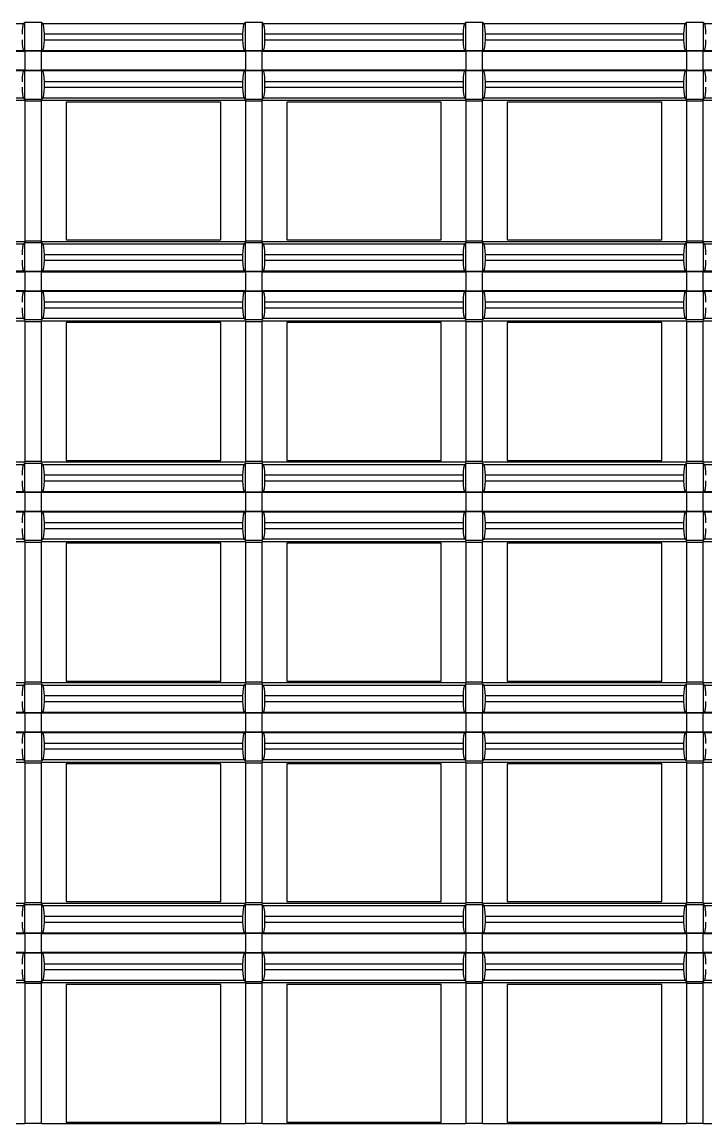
# Model space of a CAD drawing. Header units: inches. Extents: x 0 to 653, y 0 to 346.
# Drawn here: x 51.72 to 64.12, y 260.1 to 280.08 of the extents above; entities that cross this region are included whole.
import ezdxf

# ---------------------------------------------------------------- set-up
doc = ezdxf.new("R2010")
doc.units = ezdxf.units.IN
doc.header["$LTSCALE"] = 35.925693
doc.header["$MEASUREMENT"] = 0
doc.layers.add('2', color=7, linetype='CONTINUOUS')

msp = doc.modelspace()

# ---------------------------------------------------------------- linework, layer by layer
at = {"layer": '2', "color": 132, "linetype": 'Continuous', "true_color": 0x00cccc}
for p, q in [((48.096, 280.058), (51.749, 280.058)), ((51.773, 280.082), (51.749, 280.058)), ((51.773, 279.558), (51.773, 280.082)), ((51.773, 280.082), (52.073, 280.082)), ((52.073, 280.082), (52.073, 279.558)), ((52.096, 280.058), (52.073, 280.082)), ((52.096, 280.058), (55.749, 280.058)), ((55.773, 280.082), (55.749, 280.058)), ((55.773, 279.558), (55.773, 280.082)), ((55.773, 280.082), (56.073, 280.082)), ((56.073, 280.082), (56.073, 279.558)), ((56.096, 280.058), (56.073, 280.082)), ((56.096, 280.058), (59.749, 280.058)), ((59.772, 280.082), (59.749, 280.058)), ((59.772, 279.558), (59.772, 280.082)), ((59.772, 280.082), (60.072, 280.082)), ((60.072, 280.082), (60.072, 279.558)), ((60.096, 280.058), (60.072, 280.082)), ((60.096, 280.058), (63.749, 280.058)), ((63.772, 280.082), (63.749, 280.058)), ((63.772, 279.558), (63.772, 280.082)), ((63.772, 280.082), (64.072, 280.082)), ((64.072, 280.082), (64.072, 279.558)), ((64.096, 280.058), (64.072, 280.082)), ((64.096, 280.058), (67.749, 280.058)), ((52.125, 279.762), (52.125, 279.861)), ((55.72, 279.861), (52.125, 279.861)), ((52.125, 279.762), (55.72, 279.762)), ((55.72, 279.861), (55.72, 279.762)), ((56.125, 279.762), (56.125, 279.861)), ((59.72, 279.861), (56.125, 279.861)), ((56.125, 279.762), (59.72, 279.762)), ((59.72, 279.861), (59.72, 279.762)), ((60.125, 279.762), (60.125, 279.861)), ((63.72, 279.861), (60.125, 279.861)), ((60.125, 279.762), (63.72, 279.762)), ((63.72, 279.861), (63.72, 279.762)), ((48.073, 279.555), (51.773, 279.555)), ((51.754, 279.562), (48.091, 279.562)), ((51.754, 279.562), (51.773, 279.558)), ((52.073, 279.558), (51.773, 279.558)), ((51.773, 279.555), (51.773, 279.207)), ((52.073, 279.551), (51.773, 279.551)), ((52.073, 279.558), (52.091, 279.562)), ((52.073, 279.207), (52.073, 279.555)), ((52.073, 279.555), (55.773, 279.555)), ((55.754, 279.562), (52.091, 279.562)), ((55.754, 279.562), (55.773, 279.558)), ((56.073, 279.558), (55.773, 279.558)), ((55.773, 279.555), (55.773, 279.207)), ((56.073, 279.551), (55.773, 279.551)), ((56.073, 279.558), (56.091, 279.562)), ((56.073, 279.207), (56.073, 279.555)), ((56.073, 279.555), (59.772, 279.555)), ((59.754, 279.562), (56.091, 279.562)), ((59.754, 279.562), (59.772, 279.558)), ((60.072, 279.558), (59.772, 279.558)), ((59.772, 279.555), (59.772, 279.207)), ((60.072, 279.551), (59.772, 279.551)), ((60.072, 279.558), (60.091, 279.562)), ((60.072, 279.207), (60.072, 279.555)), ((60.072, 279.555), (63.772, 279.555)), ((63.754, 279.562), (60.091, 279.562)), ((63.754, 279.562), (63.772, 279.558)), ((64.072, 279.558), (63.772, 279.558)), ((63.772, 279.555), (63.772, 279.207)), ((64.072, 279.551), (63.772, 279.551)), ((64.072, 279.558), (64.091, 279.562)), ((64.072, 279.207), (64.072, 279.555)), ((64.072, 279.555), (67.772, 279.555)), ((67.754, 279.562), (64.091, 279.562)), ((51.773, 279.207), (48.073, 279.207)), ((48.091, 279.2), (51.754, 279.2)), ((51.773, 279.203), (51.754, 279.2)), ((51.773, 279.21), (52.073, 279.21)), ((51.773, 278.68), (51.773, 279.203)), ((51.773, 279.203), (52.073, 279.203)), ((55.773, 279.207), (52.073, 279.207)), ((52.073, 279.203), (52.073, 278.68)), ((52.091, 279.2), (52.073, 279.203)), ((52.091, 279.2), (55.754, 279.2)), ((55.773, 279.203), (55.754, 279.2)), ((55.773, 279.21), (56.073, 279.21)), ((55.773, 278.68), (55.773, 279.203)), ((55.773, 279.203), (56.073, 279.203)), ((59.772, 279.207), (56.073, 279.207)), ((56.073, 279.203), (56.073, 278.68)), ((56.091, 279.2), (56.073, 279.203)), ((56.091, 279.2), (59.754, 279.2)), ((59.772, 279.203), (59.754, 279.2)), ((59.772, 279.21), (60.072, 279.21)), ((59.772, 278.68), (59.772, 279.203)), ((59.772, 279.203), (60.072, 279.203)), ((63.772, 279.207), (60.072, 279.207)), ((60.072, 279.203), (60.072, 278.68)), ((60.091, 279.2), (60.072, 279.203)), ((60.091, 279.2), (63.754, 279.2)), ((63.772, 279.203), (63.754, 279.2)), ((63.772, 279.21), (64.072, 279.21)), ((63.772, 278.68), (63.772, 279.203)), ((63.772, 279.203), (64.072, 279.203)), ((67.772, 279.207), (64.072, 279.207)), ((64.072, 279.203), (64.072, 278.68)), ((64.091, 279.2), (64.072, 279.203)), ((64.091, 279.2), (67.754, 279.2)), ((52.125, 278.9), (52.125, 279)), ((55.72, 279), (52.125, 279)), ((55.72, 279), (55.72, 278.9)), ((56.125, 278.9), (56.125, 279)), ((59.72, 279), (56.125, 279)), ((59.72, 279), (59.72, 278.9)), ((60.125, 278.9), (60.125, 279)), ((63.72, 279), (60.125, 279)), ((63.72, 279), (63.72, 278.9)), ((52.125, 278.9), (55.72, 278.9)), ((56.125, 278.9), (59.72, 278.9)), ((60.125, 278.9), (63.72, 278.9)), ((48.073, 278.662), (51.773, 278.662)), ((51.749, 278.703), (48.096, 278.703)), ((51.749, 278.703), (51.773, 278.68)), ((52.073, 278.68), (51.773, 278.68)), ((51.773, 278.662), (51.773, 276.099)), ((52.073, 278.644), (51.773, 278.644)), ((52.073, 278.68), (52.096, 278.703)), ((52.073, 276.099), (52.073, 278.662)), ((52.073, 278.662), (55.773, 278.662)), ((55.749, 278.703), (52.096, 278.703)), ((52.523, 278.631), (52.523, 276.131)), ((55.323, 278.631), (52.523, 278.631)), ((55.323, 276.131), (55.323, 278.631)), ((55.749, 278.703), (55.773, 278.68)), ((56.073, 278.68), (55.773, 278.68)), ((55.773, 278.662), (55.773, 276.099)), ((56.073, 278.644), (55.773, 278.644)), ((56.073, 278.68), (56.096, 278.703)), ((56.073, 276.099), (56.073, 278.662)), ((56.073, 278.662), (59.772, 278.662)), ((59.749, 278.703), (56.096, 278.703)), ((56.522, 278.631), (56.522, 276.131)), ((59.322, 278.631), (56.522, 278.631)), ((59.322, 276.131), (59.322, 278.631)), ((59.749, 278.703), (59.772, 278.68)), ((60.072, 278.68), (59.772, 278.68)), ((59.772, 278.662), (59.772, 276.099)), ((60.072, 278.644), (59.772, 278.644)), ((60.072, 278.68), (60.096, 278.703)), ((60.072, 276.099), (60.072, 278.662)), ((60.072, 278.662), (63.772, 278.662)), ((63.749, 278.703), (60.096, 278.703)), ((60.522, 278.631), (60.522, 276.131)), ((63.322, 278.631), (60.522, 278.631)), ((63.322, 276.131), (63.322, 278.631)), ((63.749, 278.703), (63.772, 278.68)), ((64.072, 278.68), (63.772, 278.68)), ((63.772, 278.662), (63.772, 276.099)), ((64.072, 278.644), (63.772, 278.644)), ((64.072, 278.68), (64.096, 278.703)), ((64.072, 276.099), (64.072, 278.662)), ((64.072, 278.662), (67.772, 278.662)), ((67.749, 278.703), (64.096, 278.703)), ((51.773, 276.099), (48.073, 276.099)), ((48.096, 276.059), (51.749, 276.059)), ((51.773, 276.082), (51.749, 276.059)), ((51.773, 276.117), (52.073, 276.117)), ((51.773, 275.558), (51.773, 276.082)), ((51.773, 276.082), (52.073, 276.082)), ((55.773, 276.099), (52.073, 276.099)), ((52.073, 276.082), (52.073, 275.558)), ((52.096, 276.059), (52.073, 276.082)), ((52.096, 276.059), (55.749, 276.059)), ((52.523, 276.131), (55.323, 276.131)), ((55.773, 276.082), (55.749, 276.059)), ((55.773, 276.117), (56.073, 276.117)), ((55.773, 275.558), (55.773, 276.082)), ((55.773, 276.082), (56.073, 276.082)), ((59.772, 276.099), (56.073, 276.099)), ((56.073, 276.082), (56.073, 275.558)), ((56.096, 276.059), (56.073, 276.082)), ((56.096, 276.059), (59.749, 276.059)), ((56.522, 276.131), (59.322, 276.131)), ((59.772, 276.082), (59.749, 276.059)), ((59.772, 276.117), (60.072, 276.117)), ((59.772, 275.558), (59.772, 276.082)), ((59.772, 276.082), (60.072, 276.082)), ((63.772, 276.099), (60.072, 276.099)), ((60.072, 276.082), (60.072, 275.558)), ((60.096, 276.059), (60.072, 276.082)), ((60.096, 276.059), (63.749, 276.059)), ((60.522, 276.131), (63.322, 276.131)), ((63.772, 276.082), (63.749, 276.059)), ((63.772, 276.117), (64.072, 276.117)), ((63.772, 275.558), (63.772, 276.082)), ((63.772, 276.082), (64.072, 276.082)), ((67.772, 276.099), (64.072, 276.099)), ((64.072, 276.082), (64.072, 275.558)), ((64.096, 276.059), (64.072, 276.082)), ((64.096, 276.059), (67.749, 276.059)), ((52.125, 275.762), (52.125, 275.862)), ((55.72, 275.862), (52.125, 275.862)), ((52.125, 275.762), (55.72, 275.762)), ((55.72, 275.862), (55.72, 275.762)), ((56.125, 275.762), (56.125, 275.862)), ((59.72, 275.862), (56.125, 275.862)), ((56.125, 275.762), (59.72, 275.762)), ((59.72, 275.862), (59.72, 275.762)), ((60.125, 275.762), (60.125, 275.862)), ((63.72, 275.862), (60.125, 275.862)), ((60.125, 275.762), (63.72, 275.762)), ((63.72, 275.862), (63.72, 275.762)), ((48.073, 275.555), (51.773, 275.555)), ((51.754, 275.562), (48.091, 275.562)), ((51.754, 275.562), (51.773, 275.558)), ((52.073, 275.558), (51.773, 275.558)), ((51.773, 275.555), (51.773, 275.207)), ((52.073, 275.558), (52.091, 275.562)), ((52.073, 275.207), (52.073, 275.555)), ((52.073, 275.555), (55.773, 275.555)), ((55.754, 275.562), (52.091, 275.562)), ((55.754, 275.562), (55.773, 275.558)), ((56.073, 275.558), (55.773, 275.558)), ((55.773, 275.555), (55.773, 275.207)), ((56.073, 275.558), (56.091, 275.562)), ((56.073, 275.207), (56.073, 275.555)), ((56.073, 275.555), (59.772, 275.555)), ((59.754, 275.562), (56.091, 275.562)), ((59.754, 275.562), (59.772, 275.558)), ((60.072, 275.558), (59.772, 275.558)), ((59.772, 275.555), (59.772, 275.207)), ((60.072, 275.558), (60.091, 275.562)), ((60.072, 275.207), (60.072, 275.555)), ((60.072, 275.555), (63.772, 275.555)), ((63.754, 275.562), (60.091, 275.562)), ((63.754, 275.562), (63.772, 275.558)), ((64.072, 275.558), (63.772, 275.558)), ((63.772, 275.555), (63.772, 275.207)), ((64.072, 275.558), (64.091, 275.562)), ((64.072, 275.207), (64.072, 275.555)), ((64.072, 275.555), (67.772, 275.555)), ((67.754, 275.562), (64.091, 275.562)), ((52.073, 275.551), (51.773, 275.551)), ((56.073, 275.551), (55.773, 275.551)), ((60.072, 275.551), (59.772, 275.551)), ((64.072, 275.551), (63.772, 275.551)), ((51.773, 275.207), (48.073, 275.207)), ((48.091, 275.2), (51.754, 275.2)), ((51.773, 275.203), (51.754, 275.2)), ((51.773, 275.21), (52.073, 275.21)), ((51.773, 274.68), (51.773, 275.203)), ((51.773, 275.203), (52.073, 275.203)), ((55.773, 275.207), (52.073, 275.207)), ((52.073, 275.203), (52.073, 274.68)), ((52.091, 275.2), (52.073, 275.203)), ((52.091, 275.2), (55.754, 275.2)), ((55.773, 275.203), (55.754, 275.2)), ((55.773, 275.21), (56.073, 275.21)), ((55.773, 274.68), (55.773, 275.203)), ((55.773, 275.203), (56.073, 275.203)), ((59.772, 275.207), (56.073, 275.207)), ((56.073, 275.203), (56.073, 274.68)), ((56.091, 275.2), (56.073, 275.203)), ((56.091, 275.2), (59.754, 275.2)), ((59.772, 275.203), (59.754, 275.2)), ((59.772, 275.21), (60.072, 275.21)), ((59.772, 274.68), (59.772, 275.203)), ((59.772, 275.203), (60.072, 275.203)), ((63.772, 275.207), (60.072, 275.207)), ((60.072, 275.203), (60.072, 274.68)), ((60.091, 275.2), (60.072, 275.203)), ((60.091, 275.2), (63.754, 275.2)), ((63.772, 275.203), (63.754, 275.2)), ((63.772, 275.21), (64.072, 275.21)), ((63.772, 274.68), (63.772, 275.203)), ((63.772, 275.203), (64.072, 275.203)), ((67.772, 275.207), (64.072, 275.207)), ((64.072, 275.203), (64.072, 274.68)), ((64.091, 275.2), (64.072, 275.203)), ((64.091, 275.2), (67.754, 275.2)), ((52.125, 274.9), (52.125, 275)), ((55.72, 275), (52.125, 275)), ((55.72, 275), (55.72, 274.9)), ((56.125, 274.9), (56.125, 275)), ((59.72, 275), (56.125, 275)), ((59.72, 275), (59.72, 274.9)), ((60.125, 274.9), (60.125, 275)), ((63.72, 275), (60.125, 275)), ((63.72, 275), (63.72, 274.9)), ((52.125, 274.9), (55.72, 274.9)), ((56.125, 274.9), (59.72, 274.9)), ((60.125, 274.9), (63.72, 274.9)), ((48.073, 274.662), (51.773, 274.662)), ((51.749, 274.703), (48.096, 274.703)), ((51.749, 274.703), (51.773, 274.68)), ((52.073, 274.68), (51.773, 274.68)), ((51.773, 274.662), (51.773, 272.1)), ((52.073, 274.644), (51.773, 274.644)), ((52.073, 274.68), (52.096, 274.703)), ((52.073, 272.1), (52.073, 274.662)), ((52.073, 274.662), (55.773, 274.662)), ((55.749, 274.703), (52.096, 274.703)), ((52.523, 274.631), (52.523, 272.131)), ((55.323, 274.631), (52.523, 274.631)), ((55.323, 272.131), (55.323, 274.631)), ((55.749, 274.703), (55.773, 274.68)), ((56.073, 274.68), (55.773, 274.68)), ((55.773, 274.662), (55.773, 272.1)), ((56.073, 274.644), (55.773, 274.644)), ((56.073, 274.68), (56.096, 274.703)), ((56.073, 272.1), (56.073, 274.662)), ((56.073, 274.662), (59.772, 274.662)), ((59.749, 274.703), (56.096, 274.703)), ((56.522, 274.631), (56.522, 272.131)), ((59.322, 274.631), (56.522, 274.631)), ((59.322, 272.131), (59.322, 274.631)), ((59.749, 274.703), (59.772, 274.68)), ((60.072, 274.68), (59.772, 274.68)), ((59.772, 274.662), (59.772, 272.1)), ((60.072, 274.644), (59.772, 274.644)), ((60.072, 274.68), (60.096, 274.703)), ((60.072, 272.1), (60.072, 274.662)), ((60.072, 274.662), (63.772, 274.662)), ((63.749, 274.703), (60.096, 274.703)), ((60.522, 274.631), (60.522, 272.131)), ((63.322, 274.631), (60.522, 274.631)), ((63.322, 272.131), (63.322, 274.631)), ((63.749, 274.703), (63.772, 274.68)), ((64.072, 274.68), (63.772, 274.68)), ((63.772, 274.662), (63.772, 272.1)), ((64.072, 274.644), (63.772, 274.644)), ((64.072, 274.68), (64.096, 274.703)), ((64.072, 272.1), (64.072, 274.662)), ((64.072, 274.662), (67.772, 274.662)), ((67.749, 274.703), (64.096, 274.703)), ((51.773, 272.1), (48.073, 272.1)), ((48.096, 272.059), (51.749, 272.059)), ((51.773, 272.082), (51.749, 272.059)), ((51.773, 272.117), (52.073, 272.117)), ((51.773, 271.558), (51.773, 272.082)), ((51.773, 272.082), (52.073, 272.082)), ((55.773, 272.1), (52.073, 272.1)), ((52.073, 272.082), (52.073, 271.558)), ((52.096, 272.059), (52.073, 272.082)), ((52.096, 272.059), (55.749, 272.059)), ((52.523, 272.131), (55.323, 272.131)), ((55.773, 272.082), (55.749, 272.059)), ((55.773, 272.117), (56.073, 272.117)), ((55.773, 271.558), (55.773, 272.082)), ((55.773, 272.082), (56.073, 272.082)), ((59.772, 272.1), (56.073, 272.1)), ((56.073, 272.082), (56.073, 271.558)), ((56.096, 272.059), (56.073, 272.082)), ((56.096, 272.059), (59.749, 272.059)), ((56.522, 272.131), (59.322, 272.131)), ((59.772, 272.082), (59.749, 272.059)), ((59.772, 272.117), (60.072, 272.117)), ((59.772, 271.558), (59.772, 272.082)), ((59.772, 272.082), (60.072, 272.082)), ((63.772, 272.1), (60.072, 272.1)), ((60.072, 272.082), (60.072, 271.558)), ((60.096, 272.059), (60.072, 272.082)), ((60.096, 272.059), (63.749, 272.059)), ((60.522, 272.131), (63.322, 272.131)), ((63.772, 272.082), (63.749, 272.059)), ((63.772, 272.117), (64.072, 272.117)), ((63.772, 271.558), (63.772, 272.082)), ((63.772, 272.082), (64.072, 272.082)), ((67.772, 272.1), (64.072, 272.1)), ((64.072, 272.082), (64.072, 271.558)), ((64.096, 272.059), (64.072, 272.082)), ((64.096, 272.059), (67.749, 272.059)), ((52.125, 271.762), (52.125, 271.862)), ((55.72, 271.862), (52.125, 271.862)), ((52.125, 271.762), (55.72, 271.762)), ((55.72, 271.862), (55.72, 271.762)), ((56.125, 271.762), (56.125, 271.862)), ((59.72, 271.862), (56.125, 271.862)), ((56.125, 271.762), (59.72, 271.762)), ((59.72, 271.862), (59.72, 271.762)), ((60.125, 271.762), (60.125, 271.862)), ((63.72, 271.862), (60.125, 271.862)), ((60.125, 271.762), (63.72, 271.762)), ((63.72, 271.862), (63.72, 271.762)), ((51.754, 271.562), (48.091, 271.562)), ((51.754, 271.562), (51.773, 271.558)), ((52.073, 271.558), (51.773, 271.558)), ((52.073, 271.558), (52.091, 271.562)), ((55.754, 271.562), (52.091, 271.562)), ((55.754, 271.562), (55.773, 271.558)), ((56.073, 271.558), (55.773, 271.558)), ((56.073, 271.558), (56.091, 271.562)), ((59.754, 271.562), (56.091, 271.562)), ((59.754, 271.562), (59.772, 271.558)), ((60.072, 271.558), (59.772, 271.558)), ((60.072, 271.558), (60.091, 271.562)), ((63.754, 271.562), (60.091, 271.562)), ((63.754, 271.562), (63.772, 271.558)), ((64.072, 271.558), (63.772, 271.558)), ((64.072, 271.558), (64.091, 271.562)), ((67.754, 271.562), (64.091, 271.562)), ((48.073, 271.555), (51.773, 271.555)), ((51.773, 271.555), (51.773, 271.207)), ((52.073, 271.551), (51.773, 271.551)), ((52.073, 271.207), (52.073, 271.555)), ((52.073, 271.555), (55.773, 271.555)), ((55.773, 271.555), (55.773, 271.207)), ((56.073, 271.551), (55.773, 271.551)), ((56.073, 271.207), (56.073, 271.555)), ((56.073, 271.555), (59.772, 271.555)), ((59.772, 271.555), (59.772, 271.207)), ((60.072, 271.551), (59.772, 271.551)), ((60.072, 271.207), (60.072, 271.555)), ((60.072, 271.555), (63.772, 271.555)), ((63.772, 271.555), (63.772, 271.207)), ((64.072, 271.551), (63.772, 271.551)), ((64.072, 271.207), (64.072, 271.555)), ((64.072, 271.555), (67.772, 271.555)), ((51.773, 271.207), (48.073, 271.207)), ((48.091, 271.2), (51.754, 271.2)), ((51.773, 271.203), (51.754, 271.2)), ((51.773, 271.21), (52.073, 271.21)), ((51.773, 270.68), (51.773, 271.203)), ((51.773, 271.203), (52.073, 271.203)), ((55.773, 271.207), (52.073, 271.207)), ((52.073, 271.203), (52.073, 270.68)), ((52.091, 271.2), (52.073, 271.203)), ((52.091, 271.2), (55.754, 271.2)), ((55.773, 271.203), (55.754, 271.2)), ((55.773, 271.21), (56.073, 271.21)), ((55.773, 270.68), (55.773, 271.203)), ((55.773, 271.203), (56.073, 271.203)), ((59.772, 271.207), (56.073, 271.207)), ((56.073, 271.203), (56.073, 270.68)), ((56.091, 271.2), (56.073, 271.203)), ((56.091, 271.2), (59.754, 271.2)), ((59.772, 271.203), (59.754, 271.2)), ((59.772, 271.21), (60.072, 271.21)), ((59.772, 270.68), (59.772, 271.203)), ((59.772, 271.203), (60.072, 271.203)), ((63.772, 271.207), (60.072, 271.207)), ((60.072, 271.203), (60.072, 270.68)), ((60.091, 271.2), (60.072, 271.203)), ((60.091, 271.2), (63.754, 271.2)), ((63.772, 271.203), (63.754, 271.2)), ((63.772, 271.21), (64.072, 271.21)), ((63.772, 270.68), (63.772, 271.203)), ((63.772, 271.203), (64.072, 271.203)), ((67.772, 271.207), (64.072, 271.207)), ((64.072, 271.203), (64.072, 270.68)), ((64.091, 271.2), (64.072, 271.203)), ((64.091, 271.2), (67.754, 271.2)), ((52.125, 270.9), (52.125, 271)), ((55.72, 271), (52.125, 271)), ((55.72, 271), (55.72, 270.9)), ((56.125, 270.9), (56.125, 271)), ((59.72, 271), (56.125, 271)), ((59.72, 271), (59.72, 270.9)), ((60.125, 270.9), (60.125, 271)), ((63.72, 271), (60.125, 271)), ((63.72, 271), (63.72, 270.9)), ((52.125, 270.9), (55.72, 270.9)), ((56.125, 270.9), (59.72, 270.9)), ((60.125, 270.9), (63.72, 270.9)), ((48.073, 270.662), (51.773, 270.662)), ((51.749, 270.703), (48.096, 270.703)), ((51.749, 270.703), (51.773, 270.68)), ((52.073, 270.68), (51.773, 270.68)), ((51.773, 270.662), (51.773, 268.1)), ((52.073, 270.645), (51.773, 270.645)), ((52.073, 270.68), (52.096, 270.703)), ((52.073, 268.1), (52.073, 270.662)), ((52.073, 270.662), (55.773, 270.662)), ((55.749, 270.703), (52.096, 270.703)), ((52.523, 270.631), (52.523, 268.131)), ((55.323, 270.631), (52.523, 270.631)), ((55.323, 268.131), (55.323, 270.631)), ((55.749, 270.703), (55.773, 270.68)), ((56.073, 270.68), (55.773, 270.68)), ((55.773, 270.662), (55.773, 268.1)), ((56.073, 270.645), (55.773, 270.645)), ((56.073, 270.68), (56.096, 270.703)), ((56.073, 268.1), (56.073, 270.662)), ((56.073, 270.662), (59.772, 270.662)), ((59.749, 270.703), (56.096, 270.703)), ((56.522, 270.631), (56.522, 268.131)), ((59.322, 270.631), (56.522, 270.631)), ((59.322, 268.131), (59.322, 270.631)), ((59.749, 270.703), (59.772, 270.68)), ((60.072, 270.68), (59.772, 270.68)), ((59.772, 270.662), (59.772, 268.1)), ((60.072, 270.645), (59.772, 270.645)), ((60.072, 270.68), (60.096, 270.703)), ((60.072, 268.1), (60.072, 270.662)), ((60.072, 270.662), (63.772, 270.662)), ((63.749, 270.703), (60.096, 270.703)), ((60.522, 270.631), (60.522, 268.131)), ((63.322, 270.631), (60.522, 270.631)), ((63.322, 268.131), (63.322, 270.631)), ((63.749, 270.703), (63.772, 270.68)), ((64.072, 270.68), (63.772, 270.68)), ((63.772, 270.662), (63.772, 268.1)), ((64.072, 270.645), (63.772, 270.645)), ((64.072, 270.68), (64.096, 270.703)), ((64.072, 268.1), (64.072, 270.662)), ((64.072, 270.662), (67.772, 270.662)), ((67.749, 270.703), (64.096, 270.703)), ((51.773, 268.1), (48.073, 268.1)), ((48.096, 268.059), (51.749, 268.059)), ((51.773, 268.082), (51.749, 268.059)), ((51.773, 268.117), (52.073, 268.117)), ((51.773, 267.558), (51.773, 268.082)), ((51.773, 268.082), (52.073, 268.082)), ((55.773, 268.1), (52.073, 268.1)), ((52.073, 268.082), (52.073, 267.558)), ((52.096, 268.059), (52.073, 268.082)), ((52.096, 268.059), (55.749, 268.059)), ((52.523, 268.131), (55.323, 268.131)), ((55.773, 268.082), (55.749, 268.059)), ((55.773, 268.117), (56.073, 268.117)), ((55.773, 267.558), (55.773, 268.082)), ((55.773, 268.082), (56.073, 268.082)), ((59.772, 268.1), (56.073, 268.1)), ((56.073, 268.082), (56.073, 267.558)), ((56.096, 268.059), (56.073, 268.082)), ((56.096, 268.059), (59.749, 268.059)), ((56.522, 268.131), (59.322, 268.131)), ((59.772, 268.082), (59.749, 268.059)), ((59.772, 268.117), (60.072, 268.117)), ((59.772, 267.558), (59.772, 268.082)), ((59.772, 268.082), (60.072, 268.082)), ((63.772, 268.1), (60.072, 268.1)), ((60.072, 268.082), (60.072, 267.558)), ((60.096, 268.059), (60.072, 268.082)), ((60.096, 268.059), (63.749, 268.059)), ((60.522, 268.131), (63.322, 268.131)), ((63.772, 268.082), (63.749, 268.059)), ((63.772, 268.117), (64.072, 268.117)), ((63.772, 267.558), (63.772, 268.082)), ((63.772, 268.082), (64.072, 268.082)), ((67.772, 268.1), (64.072, 268.1)), ((64.072, 268.082), (64.072, 267.558)), ((64.096, 268.059), (64.072, 268.082)), ((64.096, 268.059), (67.749, 268.059)), ((52.125, 267.762), (52.125, 267.862)), ((55.72, 267.862), (52.125, 267.862)), ((52.125, 267.762), (55.72, 267.762)), ((55.72, 267.862), (55.72, 267.762)), ((56.125, 267.762), (56.125, 267.862)), ((59.72, 267.862), (56.125, 267.862)), ((56.125, 267.762), (59.72, 267.762)), ((59.72, 267.862), (59.72, 267.762)), ((60.125, 267.762), (60.125, 267.862)), ((63.72, 267.862), (60.125, 267.862)), ((60.125, 267.762), (63.72, 267.762)), ((63.72, 267.862), (63.72, 267.762)), ((51.754, 267.562), (48.091, 267.562)), ((51.754, 267.562), (51.773, 267.558)), ((52.073, 267.558), (52.091, 267.562)), ((55.754, 267.562), (52.091, 267.562)), ((55.754, 267.562), (55.773, 267.558)), ((56.073, 267.558), (56.091, 267.562)), ((59.754, 267.562), (56.091, 267.562)), ((59.754, 267.562), (59.772, 267.558)), ((60.072, 267.558), (60.091, 267.562)), ((63.754, 267.562), (60.091, 267.562)), ((63.754, 267.562), (63.772, 267.558)), ((64.072, 267.558), (64.091, 267.562)), ((67.754, 267.562), (64.091, 267.562)), ((48.073, 267.555), (51.773, 267.555)), ((52.073, 267.558), (51.773, 267.558)), ((51.773, 267.555), (51.773, 267.207)), ((52.073, 267.551), (51.773, 267.551)), ((52.073, 267.207), (52.073, 267.555)), ((52.073, 267.555), (55.773, 267.555)), ((56.073, 267.558), (55.773, 267.558)), ((55.773, 267.555), (55.773, 267.207)), ((56.073, 267.551), (55.773, 267.551)), ((56.073, 267.207), (56.073, 267.555)), ((56.073, 267.555), (59.772, 267.555)), ((60.072, 267.558), (59.772, 267.558)), ((59.772, 267.555), (59.772, 267.207)), ((60.072, 267.551), (59.772, 267.551)), ((60.072, 267.207), (60.072, 267.555)), ((60.072, 267.555), (63.772, 267.555)), ((64.072, 267.558), (63.772, 267.558)), ((63.772, 267.555), (63.772, 267.207)), ((64.072, 267.551), (63.772, 267.551)), ((64.072, 267.207), (64.072, 267.555)), ((64.072, 267.555), (67.772, 267.555)), ((51.773, 267.207), (48.073, 267.207)), ((48.091, 267.2), (51.754, 267.2)), ((51.773, 267.203), (51.754, 267.2)), ((51.773, 267.21), (52.073, 267.21)), ((51.773, 266.68), (51.773, 267.203)), ((51.773, 267.203), (52.073, 267.203)), ((55.773, 267.207), (52.073, 267.207)), ((52.073, 267.203), (52.073, 266.68)), ((52.091, 267.2), (52.073, 267.203)), ((52.091, 267.2), (55.754, 267.2)), ((55.773, 267.203), (55.754, 267.2)), ((55.773, 267.21), (56.073, 267.21)), ((55.773, 266.68), (55.773, 267.203)), ((55.773, 267.203), (56.073, 267.203)), ((59.772, 267.207), (56.073, 267.207)), ((56.073, 267.203), (56.073, 266.68)), ((56.091, 267.2), (56.073, 267.203)), ((56.091, 267.2), (59.754, 267.2)), ((59.772, 267.203), (59.754, 267.2)), ((59.772, 267.21), (60.072, 267.21)), ((59.772, 266.68), (59.772, 267.203)), ((59.772, 267.203), (60.072, 267.203)), ((63.772, 267.207), (60.072, 267.207)), ((60.072, 267.203), (60.072, 266.68)), ((60.091, 267.2), (60.072, 267.203)), ((60.091, 267.2), (63.754, 267.2)), ((63.772, 267.203), (63.754, 267.2)), ((63.772, 267.21), (64.072, 267.21)), ((63.772, 266.68), (63.772, 267.203)), ((63.772, 267.203), (64.072, 267.203)), ((67.772, 267.207), (64.072, 267.207)), ((64.072, 267.203), (64.072, 266.68)), ((64.091, 267.2), (64.072, 267.203)), ((64.091, 267.2), (67.754, 267.2)), ((52.125, 266.9), (52.125, 267)), ((55.72, 267), (52.125, 267)), ((55.72, 267), (55.72, 266.9)), ((56.125, 266.9), (56.125, 267)), ((59.72, 267), (56.125, 267)), ((59.72, 267), (59.72, 266.9)), ((60.125, 266.9), (60.125, 267)), ((63.72, 267), (60.125, 267)), ((63.72, 267), (63.72, 266.9)), ((52.125, 266.9), (55.72, 266.9)), ((56.125, 266.9), (59.72, 266.9)), ((60.125, 266.9), (63.72, 266.9)), ((48.073, 266.662), (51.773, 266.662)), ((51.749, 266.703), (48.096, 266.703)), ((51.749, 266.703), (51.773, 266.68)), ((52.073, 266.68), (51.773, 266.68)), ((51.773, 266.662), (51.773, 264.1)), ((52.073, 266.645), (51.773, 266.645)), ((52.073, 266.68), (52.096, 266.703)), ((52.073, 264.1), (52.073, 266.662)), ((52.073, 266.662), (55.773, 266.662)), ((55.749, 266.703), (52.096, 266.703)), ((52.523, 266.631), (52.523, 264.131)), ((55.323, 266.631), (52.523, 266.631)), ((55.323, 264.131), (55.323, 266.631)), ((55.749, 266.703), (55.773, 266.68)), ((56.073, 266.68), (55.773, 266.68)), ((55.773, 266.662), (55.773, 264.1)), ((56.073, 266.645), (55.773, 266.645)), ((56.073, 266.68), (56.096, 266.703)), ((56.073, 264.1), (56.073, 266.662)), ((56.073, 266.662), (59.772, 266.662)), ((59.749, 266.703), (56.096, 266.703)), ((56.522, 266.631), (56.522, 264.131)), ((59.322, 266.631), (56.522, 266.631)), ((59.322, 264.131), (59.322, 266.631)), ((59.749, 266.703), (59.772, 266.68)), ((60.072, 266.68), (59.772, 266.68)), ((59.772, 266.662), (59.772, 264.1)), ((60.072, 266.645), (59.772, 266.645)), ((60.072, 266.68), (60.096, 266.703)), ((60.072, 264.1), (60.072, 266.662)), ((60.072, 266.662), (63.772, 266.662)), ((63.749, 266.703), (60.096, 266.703)), ((60.522, 266.631), (60.522, 264.131)), ((63.322, 266.631), (60.522, 266.631)), ((63.322, 264.131), (63.322, 266.631)), ((63.749, 266.703), (63.772, 266.68)), ((64.072, 266.68), (63.772, 266.68)), ((63.772, 266.662), (63.772, 264.1)), ((64.072, 266.645), (63.772, 266.645)), ((64.072, 266.68), (64.096, 266.703)), ((64.072, 264.1), (64.072, 266.662)), ((64.072, 266.662), (67.772, 266.662)), ((67.749, 266.703), (64.096, 266.703)), ((51.773, 264.1), (48.073, 264.1)), ((48.096, 264.059), (51.749, 264.059)), ((51.773, 264.082), (51.749, 264.059)), ((51.773, 264.117), (52.073, 264.117)), ((51.773, 263.558), (51.773, 264.082)), ((51.773, 264.082), (52.073, 264.082)), ((55.773, 264.1), (52.073, 264.1)), ((52.073, 264.082), (52.073, 263.558)), ((52.096, 264.059), (52.073, 264.082)), ((52.096, 264.059), (55.749, 264.059)), ((52.523, 264.131), (55.323, 264.131)), ((55.773, 264.082), (55.749, 264.059)), ((55.773, 264.117), (56.073, 264.117)), ((55.773, 263.558), (55.773, 264.082)), ((55.773, 264.082), (56.073, 264.082)), ((59.772, 264.1), (56.073, 264.1)), ((56.073, 264.082), (56.073, 263.558)), ((56.096, 264.059), (56.073, 264.082)), ((56.096, 264.059), (59.749, 264.059)), ((56.522, 264.131), (59.322, 264.131)), ((59.772, 264.082), (59.749, 264.059)), ((59.772, 264.117), (60.072, 264.117)), ((59.772, 263.558), (59.772, 264.082)), ((59.772, 264.082), (60.072, 264.082)), ((63.772, 264.1), (60.072, 264.1)), ((60.072, 264.082), (60.072, 263.558)), ((60.096, 264.059), (60.072, 264.082)), ((60.096, 264.059), (63.749, 264.059)), ((60.522, 264.131), (63.322, 264.131)), ((63.772, 264.082), (63.749, 264.059)), ((63.772, 264.117), (64.072, 264.117)), ((63.772, 263.558), (63.772, 264.082)), ((63.772, 264.082), (64.072, 264.082)), ((67.772, 264.1), (64.072, 264.1)), ((64.072, 264.082), (64.072, 263.558)), ((64.096, 264.059), (64.072, 264.082)), ((64.096, 264.059), (67.749, 264.059)), ((52.125, 263.762), (52.125, 263.862)), ((55.72, 263.862), (52.125, 263.862)), ((55.72, 263.862), (55.72, 263.762)), ((56.125, 263.762), (56.125, 263.862)), ((59.72, 263.862), (56.125, 263.862)), ((59.72, 263.862), (59.72, 263.762)), ((60.125, 263.762), (60.125, 263.862)), ((63.72, 263.862), (60.125, 263.862)), ((63.72, 263.862), (63.72, 263.762)), ((52.125, 263.762), (55.72, 263.762)), ((56.125, 263.762), (59.72, 263.762)), ((60.125, 263.762), (63.72, 263.762)), ((48.073, 263.555), (51.773, 263.555)), ((51.754, 263.562), (48.091, 263.562)), ((51.754, 263.562), (51.773, 263.558)), ((52.073, 263.558), (51.773, 263.558)), ((51.773, 263.555), (51.773, 263.207)), ((52.073, 263.551), (51.773, 263.551)), ((52.073, 263.558), (52.091, 263.562)), ((52.073, 263.207), (52.073, 263.555)), ((52.073, 263.555), (55.773, 263.555)), ((55.754, 263.562), (52.091, 263.562)), ((55.754, 263.562), (55.773, 263.558)), ((56.073, 263.558), (55.773, 263.558)), ((55.773, 263.555), (55.773, 263.207)), ((56.073, 263.551), (55.773, 263.551)), ((56.073, 263.558), (56.091, 263.562)), ((56.073, 263.207), (56.073, 263.555)), ((56.073, 263.555), (59.772, 263.555)), ((59.754, 263.562), (56.091, 263.562)), ((59.754, 263.562), (59.772, 263.558)), ((60.072, 263.558), (59.772, 263.558)), ((59.772, 263.555), (59.772, 263.207)), ((60.072, 263.551), (59.772, 263.551)), ((60.072, 263.558), (60.091, 263.562)), ((60.072, 263.207), (60.072, 263.555)), ((60.072, 263.555), (63.772, 263.555)), ((63.754, 263.562), (60.091, 263.562)), ((63.754, 263.562), (63.772, 263.558)), ((64.072, 263.558), (63.772, 263.558)), ((63.772, 263.555), (63.772, 263.207)), ((64.072, 263.551), (63.772, 263.551)), ((64.072, 263.558), (64.091, 263.562)), ((64.072, 263.207), (64.072, 263.555)), ((64.072, 263.555), (67.772, 263.555)), ((67.754, 263.562), (64.091, 263.562)), ((51.773, 263.207), (48.073, 263.207)), ((48.091, 263.2), (51.754, 263.2)), ((51.773, 263.203), (51.754, 263.2)), ((51.773, 263.21), (52.073, 263.21)), ((51.773, 262.68), (51.773, 263.203)), ((51.773, 263.203), (52.073, 263.203)), ((55.773, 263.207), (52.073, 263.207)), ((52.073, 263.203), (52.073, 262.68)), ((52.091, 263.2), (52.073, 263.203)), ((52.091, 263.2), (55.754, 263.2)), ((55.773, 263.203), (55.754, 263.2)), ((55.773, 263.21), (56.073, 263.21)), ((55.773, 262.68), (55.773, 263.203)), ((55.773, 263.203), (56.073, 263.203)), ((59.772, 263.207), (56.073, 263.207)), ((56.073, 263.203), (56.073, 262.68)), ((56.091, 263.2), (56.073, 263.203)), ((56.091, 263.2), (59.754, 263.2)), ((59.772, 263.203), (59.754, 263.2)), ((59.772, 263.21), (60.072, 263.21)), ((59.772, 262.68), (59.772, 263.203)), ((59.772, 263.203), (60.072, 263.203)), ((63.772, 263.207), (60.072, 263.207)), ((60.072, 263.203), (60.072, 262.68)), ((60.091, 263.2), (60.072, 263.203)), ((60.091, 263.2), (63.754, 263.2)), ((63.772, 263.203), (63.754, 263.2)), ((63.772, 263.21), (64.072, 263.21)), ((63.772, 262.68), (63.772, 263.203)), ((63.772, 263.203), (64.072, 263.203)), ((67.772, 263.207), (64.072, 263.207)), ((64.072, 263.203), (64.072, 262.68)), ((64.091, 263.2), (64.072, 263.203)), ((64.091, 263.2), (67.754, 263.2)), ((52.125, 262.9), (52.125, 263)), ((55.72, 263), (52.125, 263)), ((55.72, 263), (55.72, 262.9)), ((56.125, 262.9), (56.125, 263)), ((59.72, 263), (56.125, 263)), ((59.72, 263), (59.72, 262.9)), ((60.125, 262.9), (60.125, 263)), ((63.72, 263), (60.125, 263)), ((63.72, 263), (63.72, 262.9)), ((52.125, 262.9), (55.72, 262.9)), ((56.125, 262.9), (59.72, 262.9)), ((60.125, 262.9), (63.72, 262.9)), ((48.073, 262.662), (51.773, 262.662)), ((51.749, 262.703), (48.096, 262.703)), ((51.749, 262.703), (51.773, 262.68)), ((52.073, 262.68), (51.773, 262.68)), ((51.773, 262.662), (51.773, 260.1)), ((52.073, 262.645), (51.773, 262.645)), ((52.073, 262.68), (52.096, 262.703)), ((52.073, 260.1), (52.073, 262.662)), ((52.073, 262.662), (55.773, 262.662)), ((55.749, 262.703), (52.096, 262.703)), ((52.523, 262.631), (52.523, 260.131)), ((55.323, 262.631), (52.523, 262.631)), ((55.323, 260.131), (55.323, 262.631)), ((55.749, 262.703), (55.773, 262.68)), ((56.073, 262.68), (55.773, 262.68)), ((55.773, 262.662), (55.773, 260.1)), ((56.073, 262.645), (55.773, 262.645)), ((56.073, 262.68), (56.096, 262.703)), ((56.073, 260.1), (56.073, 262.662)), ((56.073, 262.662), (59.772, 262.662)), ((59.749, 262.703), (56.096, 262.703)), ((56.522, 262.631), (56.522, 260.131)), ((59.322, 262.631), (56.522, 262.631)), ((59.322, 260.131), (59.322, 262.631)), ((59.749, 262.703), (59.772, 262.68)), ((60.072, 262.68), (59.772, 262.68)), ((59.772, 262.662), (59.772, 260.1)), ((60.072, 262.645), (59.772, 262.645)), ((60.072, 262.68), (60.096, 262.703)), ((60.072, 260.1), (60.072, 262.662)), ((60.072, 262.662), (63.772, 262.662)), ((63.749, 262.703), (60.096, 262.703)), ((60.522, 262.631), (60.522, 260.131)), ((63.322, 262.631), (60.522, 262.631)), ((63.322, 260.131), (63.322, 262.631)), ((63.749, 262.703), (63.772, 262.68)), ((64.072, 262.68), (63.772, 262.68)), ((63.772, 262.662), (63.772, 260.1)), ((64.072, 262.645), (63.772, 262.645)), ((64.072, 262.68), (64.096, 262.703)), ((64.072, 260.1), (64.072, 262.662)), ((64.072, 262.662), (67.772, 262.662)), ((67.749, 262.703), (64.096, 262.703)), ((51.773, 260.1), (48.073, 260.1)), ((51.773, 260.117), (52.073, 260.117)), ((55.773, 260.1), (52.073, 260.1)), ((52.523, 260.131), (55.323, 260.131)), ((55.773, 260.117), (56.073, 260.117)), ((59.772, 260.1), (56.073, 260.1)), ((56.522, 260.131), (59.322, 260.131)), ((59.772, 260.117), (60.072, 260.117)), ((63.772, 260.1), (60.072, 260.1)), ((60.522, 260.131), (63.322, 260.131)), ((63.772, 260.117), (64.072, 260.117)), ((67.772, 260.1), (64.072, 260.1))]:
    msp.add_line(p, q, dxfattribs=at)
for centre, start_param, end_param in [((51.755, 279.861), 0.174533, 1.570796), ((52.09, 279.861), -1.570796, -0.174533), ((55.755, 279.861), 0.174533, 1.570796), ((56.09, 279.861), -1.570796, -0.174533), ((59.755, 279.861), 0.174533, 1.570796), ((60.09, 279.861), -1.570796, -0.174533), ((63.755, 279.861), 0.174533, 1.570796), ((64.09, 279.861), -1.570796, -0.174533), ((51.755, 279.762), 1.570796, 3.106686), ((52.09, 279.762), -3.106686, -1.570796), ((55.755, 279.762), -4.712389, -3.176499), ((56.09, 279.762), -3.106686, -1.570796), ((59.755, 279.762), 1.570796, 3.106686), ((60.09, 279.762), -3.106686, -1.570796), ((63.755, 279.762), -4.712389, -3.176499), ((64.09, 279.762), -3.106686, -1.570796), ((51.755, 279), 0.034907, 1.570796), ((52.09, 279), -1.570796, -0.034907), ((55.755, 279), 0.034907, 1.570796), ((56.09, 279), -1.570796, -0.034907), ((59.755, 279), 0.034907, 1.570796), ((60.09, 279), -1.570796, -0.034907), ((63.755, 279), 0.034907, 1.570796), ((64.09, 279), -1.570796, -0.034907), ((51.755, 278.9), 1.570796, 2.96706), ((52.09, 278.9), -2.96706, -1.570796), ((55.755, 278.9), -4.712389, -3.316126), ((56.09, 278.9), -2.96706, -1.570796), ((59.755, 278.9), -4.712389, -3.316126), ((60.09, 278.9), -2.96706, -1.570796), ((63.755, 278.9), -4.712389, -3.316126), ((64.09, 278.9), -2.96706, -1.570796), ((51.755, 275.862), 0.174533, 1.570796), ((52.09, 275.862), -1.570796, -0.174533), ((55.755, 275.862), 0.174533, 1.570796), ((56.09, 275.862), -1.570796, -0.174533), ((59.755, 275.862), 0.174533, 1.570796), ((60.09, 275.862), -1.570796, -0.174533), ((63.755, 275.862), 0.174533, 1.570796), ((64.09, 275.862), -1.570796, -0.174533), ((51.755, 275.762), 1.570796, 3.106686), ((52.09, 275.762), -3.106686, -1.570796), ((55.755, 275.762), -4.712389, -3.176499), ((56.09, 275.762), -3.106686, -1.570796), ((59.755, 275.762), 1.570796, 3.106686), ((60.09, 275.762), -3.106686, -1.570796), ((63.755, 275.762), -4.712389, -3.176499), ((64.09, 275.762), -3.106686, -1.570796), ((51.755, 275), 0.034907, 1.570796), ((52.09, 275), -1.570796, -0.034907), ((55.755, 275), 0.034907, 1.570796), ((56.09, 275), -1.570796, -0.034907), ((59.755, 275), 0.034907, 1.570796), ((60.09, 275), -1.570796, -0.034907), ((63.755, 275), 0.034907, 1.570796), ((64.09, 275), -1.570796, -0.034907), ((51.755, 274.9), 1.570796, 2.96706), ((52.09, 274.9), -2.96706, -1.570796), ((55.755, 274.9), -4.712389, -3.316126), ((56.09, 274.9), -2.96706, -1.570796), ((59.755, 274.9), -4.712389, -3.316126), ((60.09, 274.9), -2.96706, -1.570796), ((63.755, 274.9), -4.712389, -3.316126), ((64.09, 274.9), -2.96706, -1.570796), ((51.755, 271.862), 0.174533, 1.570796), ((52.09, 271.862), -1.570796, -0.174533), ((55.755, 271.862), 0.174533, 1.570796), ((56.09, 271.862), -1.570796, -0.174533), ((59.755, 271.862), 0.174533, 1.570796), ((60.09, 271.862), -1.570796, -0.174533), ((63.755, 271.862), 0.174533, 1.570796), ((64.09, 271.862), -1.570796, -0.174533), ((51.755, 271.762), 1.570796, 3.106686), ((52.09, 271.762), -3.106686, -1.570796), ((55.755, 271.762), -4.712389, -3.176499), ((56.09, 271.762), -3.106686, -1.570796), ((59.755, 271.762), 1.570796, 3.106686), ((60.09, 271.762), -3.106686, -1.570796), ((63.755, 271.762), -4.712389, -3.176499), ((64.09, 271.762), -3.106686, -1.570796), ((51.755, 271), 0.034907, 1.570796), ((52.09, 271), -1.570796, -0.034907), ((55.755, 271), 0.034907, 1.570796), ((56.09, 271), -1.570796, -0.034907), ((59.755, 271), 0.034907, 1.570796), ((60.09, 271), -1.570796, -0.034907), ((63.755, 271), 0.034907, 1.570796), ((64.09, 271), -1.570796, -0.034907), ((51.755, 270.9), -4.712389, -3.316126), ((52.09, 270.9), -2.96706, -1.570796), ((55.755, 270.9), -4.712389, -3.316126), ((56.09, 270.9), -2.96706, -1.570796), ((59.755, 270.9), -4.712389, -3.316126), ((60.09, 270.9), -2.96706, -1.570796), ((63.755, 270.9), 1.570796, 2.96706), ((64.09, 270.9), -2.96706, -1.570796), ((51.755, 267.862), 0.174533, 1.570796), ((52.09, 267.862), -1.570796, -0.174533), ((55.755, 267.862), 0.174533, 1.570796), ((56.09, 267.862), -1.570796, -0.174533), ((59.755, 267.862), 0.174533, 1.570796), ((60.09, 267.862), -1.570796, -0.174533), ((63.755, 267.862), 0.174533, 1.570796), ((64.09, 267.862), -1.570796, -0.174533), ((51.755, 267.762), 1.570796, 3.106686), ((52.09, 267.762), -3.106686, -1.570796), ((55.755, 267.762), -4.712389, -3.176499), ((56.09, 267.762), -3.106686, -1.570796), ((59.755, 267.762), -4.712389, -3.176499), ((60.09, 267.762), -3.106686, -1.570796), ((63.755, 267.762), 1.570796, 3.106686), ((64.09, 267.762), -3.106686, -1.570796), ((51.755, 267), 0.034907, 1.570796), ((52.09, 267), -1.570796, -0.034907), ((55.755, 267), 0.034907, 1.570796), ((56.09, 267), -1.570796, -0.034907), ((59.755, 267), 0.034907, 1.570796), ((60.09, 267), -1.570796, -0.034907), ((63.755, 267), 0.034907, 1.570796), ((64.09, 267), -1.570796, -0.034907), ((51.755, 266.9), -4.712389, -3.316126), ((52.09, 266.9), -2.96706, -1.570796), ((55.755, 266.9), -4.712389, -3.316126), ((56.09, 266.9), -2.96706, -1.570796), ((59.755, 266.9), -4.712389, -3.316126), ((60.09, 266.9), -2.96706, -1.570796), ((63.755, 266.9), 1.570796, 2.96706), ((64.09, 266.9), -2.96706, -1.570796), ((51.755, 263.862), 0.174533, 1.570796), ((52.09, 263.862), -1.570796, -0.174533), ((55.755, 263.862), 0.174533, 1.570796), ((56.09, 263.862), -1.570796, -0.174533), ((59.755, 263.862), 0.174533, 1.570796), ((60.09, 263.862), -1.570796, -0.174533), ((63.755, 263.862), 0.174533, 1.570796), ((64.09, 263.862), -1.570796, -0.174533), ((51.755, 263.762), 1.570796, 3.106686), ((52.09, 263.762), -3.106686, -1.570796), ((55.755, 263.762), -4.712389, -3.176499), ((56.09, 263.762), -3.106686, -1.570796), ((59.755, 263.762), 1.570796, 3.106686), ((60.09, 263.762), -3.106686, -1.570796), ((63.755, 263.762), -4.712389, -3.176499), ((64.09, 263.762), -3.106686, -1.570796), ((51.755, 263), 0.034907, 1.570796), ((52.09, 263), -1.570796, -0.034907), ((55.755, 263), 0.034907, 1.570796), ((56.09, 263), -1.570796, -0.034907), ((59.755, 263), 0.034907, 1.570796), ((60.09, 263), -1.570796, -0.034907), ((63.755, 263), 0.034907, 1.570796), ((64.09, 263), -1.570796, -0.034907), ((51.755, 262.9), 1.570796, 2.96706), ((52.09, 262.9), -2.96706, -1.570796), ((55.755, 262.9), -4.712389, -3.316126), ((56.09, 262.9), -2.96706, -1.570796), ((59.755, 262.9), -4.712389, -3.316126), ((60.09, 262.9), -2.96706, -1.570796), ((63.755, 262.9), 1.570796, 2.96706), ((64.09, 262.9), -2.96706, -1.570796)]:
    msp.add_ellipse(centre, major_axis=(0, 0.2), ratio=0.176327, start_param=start_param, end_param=end_param, dxfattribs=at)

doc.saveas('drawing.dxf')
